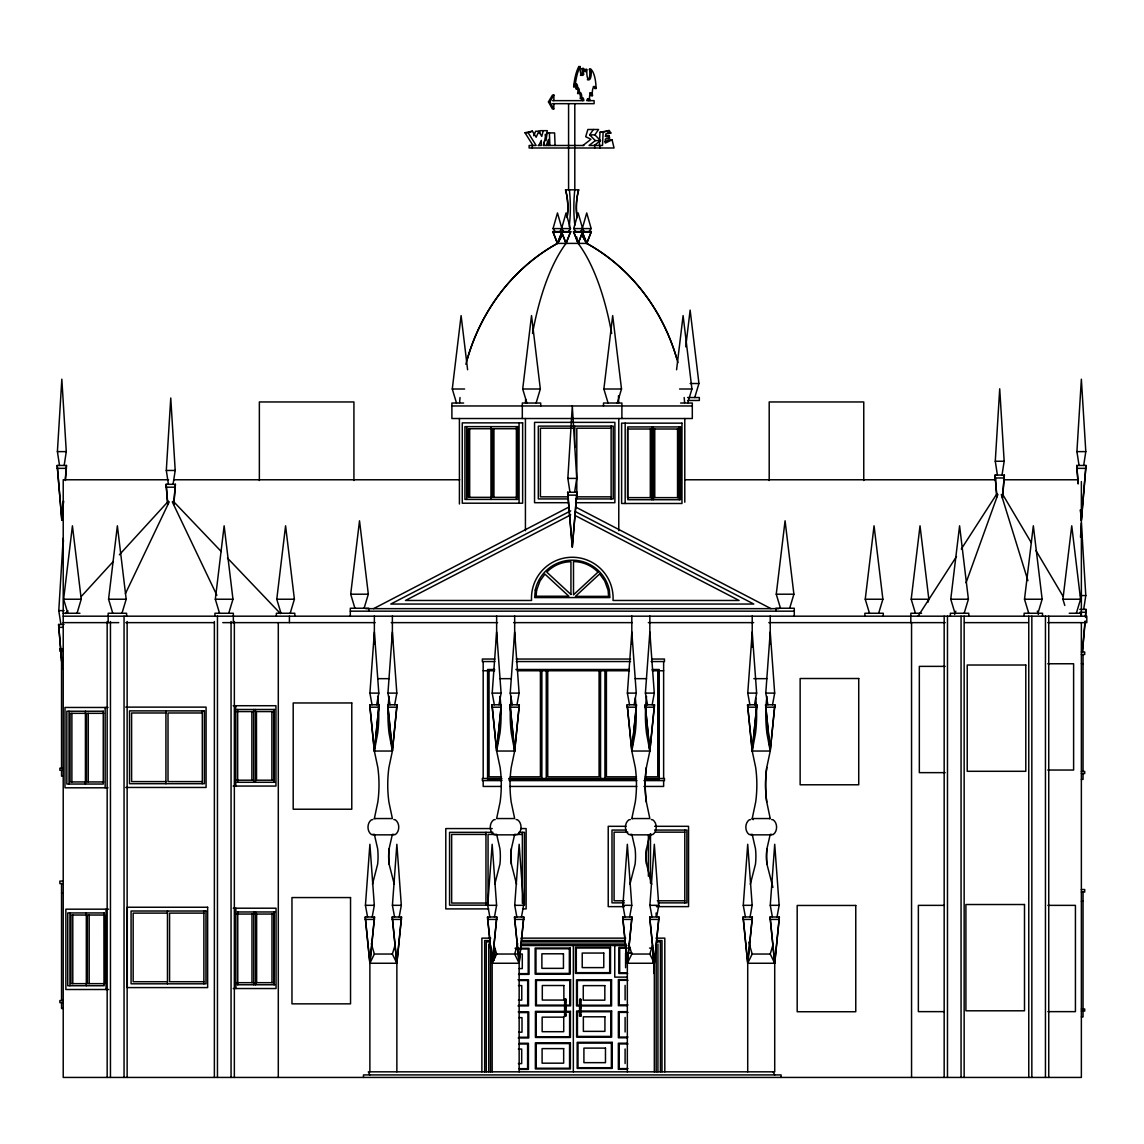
<?xml version="1.0" encoding="UTF-8"?>
<svg xmlns="http://www.w3.org/2000/svg" width="1144" height="1144" viewBox="0 0 1144 1144"><rect width="100%" height="100%" fill="white"/><g stroke="black" fill="none" stroke-linecap="round" stroke-linejoin="round"><path stroke-width="1.5" d="M553.882 100.643L553.882 95.052L552.495 95.052L548.434 101.845L552.38 108.966L553.767 108.966L553.882 103.675M599.384 145.474L599.971 132.275L609.194 130.502L610.867 133.019L606.091 133.576L605.333 136.479L609.094 135.55L609.566 138.124L605.333 139.168L605.333 143.057L612.097 139.854L614.042 147.991L529.129 147.991L529.129 145.474L536.15 145.474L528.142 132.733L524.982 132.733L532.99 145.474M609.194 130.502L603.131 132.275L602.53 145.474L589.06 145.474L595.295 140.598L600.486 140.598L594.866 134.863L589.675 134.863L593.364 129.486M59.517 465.465L57.4 451.623L61.833 379.179L66.281 451.623L64.164 465.465M60.904 624.467L58.787 610.624L63.22 538.181L63.435 541.713M168.44 484.298L166.309 470.456L170.756 398.012L175.204 470.456L173.073 484.298M569.969 492.249L567.853 478.406L572.3 405.963L576.733 478.406L574.617 492.249M997.396 475.089L995.28 461.246L999.713 388.803L1004.16 461.246L1002.03 475.089M1079.049 465.465L1076.919 451.623L1081.366 379.179L1085.799 451.623L1083.683 465.465M1080.494 537.251L1081.366 523.108L1085.799 595.552L1083.683 609.394M372.043 704.761L369.912 693.107L374.36 632.046L378.807 693.107L376.676 704.761M367.553 916.987L365.437 905.319L369.884 844.272L374.317 905.319L372.2 916.987M390.061 704.761L387.945 693.107L392.378 632.046L396.825 693.107L394.709 704.761M394.551 916.987L392.421 905.319L396.868 844.272L401.315 905.319L399.184 916.987M494.322 704.761L492.206 693.107L496.639 632.046L501.086 693.107L498.97 704.761M489.832 916.987L487.716 905.319L492.163 844.272L496.596 905.319L494.48 916.987M512.34 704.761L510.224 693.107L514.671 632.046L519.104 693.107L516.988 704.761M516.831 916.987L514.714 905.319L519.147 844.272L523.594 905.319L521.478 916.987M629.5 704.761L627.384 693.107L631.817 632.046L636.264 693.107L634.133 704.761M625.01 916.987L622.894 905.319L627.341 844.272L631.774 905.319L629.658 916.987M647.518 704.761L645.402 693.107L649.849 632.046L654.282 693.107L652.166 704.761M652.008 916.987L649.892 905.319L654.325 844.272L658.772 905.319L656.642 916.987M749.878 704.761L747.761 693.107L752.209 632.046L756.642 693.107L754.525 704.761M745.402 916.987L743.271 905.319L747.718 844.272L752.166 905.319L750.035 916.987M767.91 704.761L765.779 693.107L770.227 632.046L774.674 693.107L772.543 704.761M772.386 916.987L770.269 905.319L774.717 844.272L779.15 905.319L777.033 916.987M565.98 1015.615L564.564 1016.072L564.664 999.47M580.938 1015.815L579.522 1016.272L579.622 999.684M63.492 500.886L61.833 520.377L57.2 465.465L66.481 465.465L65.394 480.494M65.279 479.636L66.481 465.465M173.745 503.775L175.389 484.298L166.123 484.298L167.667 504.518M576.933 492.249L572.3 547.147L567.653 492.249L576.933 492.249L572.3 547.147L567.653 492.249M1002.416 498.112L1004.361 475.089L995.08 475.089L996.781 497.054M1078.12 483.955L1076.718 465.465L1085.999 465.465L1081.366 520.377L1080.436 509.967M1082.41 651.908L1084.955 621.793M1085.399 616.487L1085.999 609.394L1079.822 609.394M63.535 501.301L61.833 520.377L57.2 465.465M173.845 504.518L175.389 484.298M1002.659 497.054L1004.361 475.089M1085.999 465.465L1081.366 520.377L1080.465 509.738M1082.438 652.166L1085.227 620.963M1085.542 617.488L1085.999 609.394M377.663 696.396A108.394 76.648 -90 0 1 377.663 733.318L374.36 751.036L379.007 704.761L369.726 704.761L374.36 751.036L377.82 767.481A90.848 64.236 90 0 1 377.82 802.101L374.36 818.546L392.378 818.546L388.917 802.101A90.848 64.236 90 0 1 388.917 767.495L392.378 751.036L397.025 704.761L387.744 704.761L392.378 751.036L374.36 751.036L369.726 704.761M396.868 1071.828L396.868 963.262L392.235 916.987L401.515 916.987L396.868 963.262L369.884 963.262L374.517 916.987L365.236 916.987L369.884 963.262L369.884 1071.828M389.074 696.396A108.394 76.648 90 0 0 389.074 733.318L392.378 751.036L397.025 704.761M395.066 945.187L392.378 954.039L396.868 963.262L401.515 916.987M499.957 696.396A108.394 76.648 -90 0 1 499.957 733.318L496.639 751.036L501.286 704.761L492.006 704.761L496.639 751.036L500.114 767.481A90.848 64.236 90 0 1 500.1 802.101L496.639 818.546L514.671 818.546L511.196 802.101A90.848 64.236 90 0 1 511.211 767.495L514.671 751.036L519.304 704.761L510.024 704.761L514.671 751.036L496.639 751.036L492.006 704.761M519.147 1071.828L519.147 963.262L514.514 916.987L523.795 916.987L519.147 963.262L492.163 963.262L496.796 916.987L487.516 916.987L492.163 963.262L492.163 1071.828M511.354 696.396A108.394 76.648 90 0 0 511.354 733.318L514.671 751.036L519.304 704.761M517.746 943.671L514.671 954.039L519.147 963.262L523.795 916.987M635.306 697.911A108.394 76.648 -90 0 1 635.134 733.318L631.817 751.036L636.464 704.761L627.184 704.761L631.817 751.036L635.292 767.481A90.848 64.236 90 0 1 635.277 802.101L631.817 818.546L649.849 818.546L646.374 802.101A90.848 64.236 -90 0 1 646.374 767.495L649.849 751.036L654.482 704.761L645.202 704.761L649.849 751.036L631.817 751.036L627.184 704.761M654.325 1071.828L654.325 963.262L649.692 916.987L658.973 916.987L654.325 963.262L627.341 963.262L631.974 916.987L622.693 916.987L627.341 963.262L627.341 1071.828M646.532 696.396A108.394 76.648 90 0 0 646.532 733.318L649.849 751.036L654.482 704.761M652.538 945.187L649.849 954.039L654.325 963.262L658.973 916.987M755.683 697.911A108.394 76.648 -90 0 1 755.512 733.318L752.209 751.036L756.842 704.761L747.561 704.761L752.209 751.036L755.669 767.481A90.848 64.236 90 0 1 755.669 802.101L752.209 818.546L770.227 818.546L766.766 802.101A90.848 64.236 -90 0 1 766.766 767.495L770.227 751.036L774.86 704.761L765.593 704.761L770.227 751.036L752.209 751.036L747.561 704.761M369.884 1074.917L368.311 1071.828L774.717 1071.828L774.717 963.262L770.069 916.987L779.35 916.987L774.717 963.262L747.718 963.262L752.352 916.987L743.085 916.987L747.718 963.262L747.718 1071.828M765.922 708.665A108.394 76.648 90 0 0 766.923 733.318L770.227 751.036L774.86 704.761M773.315 943.671L770.227 954.039L774.717 963.262L779.35 916.987M374.36 751.036L379.007 704.761M371.285 943.671L374.36 954.039L369.884 963.262L374.517 916.987M496.639 751.036L501.286 704.761M493.564 943.671L496.639 954.039L492.163 963.262L496.796 916.987M631.817 751.036L636.464 704.761M628.742 943.671L631.817 954.039L627.341 963.262L631.974 916.987M752.209 751.036L756.842 704.761M748.734 942.141L752.209 954.039L747.718 963.262L752.352 916.987M753.21 819.705L752.209 818.546M67.825 613.255L63.621 599.227L72.429 525.811L81.238 599.227L77.034 613.255M112.77 613.255L108.566 599.227L117.374 525.811L126.183 599.227L121.979 613.255M219.534 613.255L215.329 599.227L224.138 525.811L232.961 599.227L228.743 613.255M280.981 613.255L276.776 599.227L285.585 525.811L294.394 599.227L290.19 613.255M354.912 608.236L350.693 594.208L359.516 520.792L368.325 594.208L364.107 608.236M456.499 403.031L452.28 389.003L461.103 315.587L467.61 369.769M526.912 403.031L522.694 389.003L531.517 315.587L540.326 389.003L536.121 403.031M608.079 403.031L603.875 389.003L612.683 315.587L621.507 389.003L617.288 403.031M676.59 369.769L683.097 315.587L691.92 389.003L687.701 403.031M685.728 346.804L690.132 310.095L698.941 383.512L694.737 397.54M780.48 608.236L776.261 594.208L785.07 520.792L793.893 594.208L789.675 608.236M869.469 613.255L865.25 599.227L874.059 525.811L882.882 599.227L878.663 613.255M915.414 613.255L911.21 599.227L920.019 525.811L928.842 599.227L927.898 602.345M954.983 613.255L950.764 599.227L959.587 525.811L968.396 599.227L964.178 613.255M1028.728 613.255L1024.509 599.227L1033.332 525.811L1042.141 599.227L1037.937 613.255M1064.792 605.462L1062.919 599.227L1071.742 525.811L1080.551 599.227L1076.347 613.255M394.28 884.341L389.103 864.135A50.05 35.392 -90 0 1 389.103 848.748L392.378 834.334L395.338 834.577C399.899 831.359 399.899 823.051 395.338 819.833L393.851 819.562M516.573 884.341L511.382 864.135A50.05 35.392 -90 0 1 511.382 848.748L514.671 834.334L517.617 834.577C522.179 831.359 522.179 823.051 517.617 819.833L516.13 819.562M651.737 884.341L646.56 864.135A50.05 35.392 -90 0 1 646.56 848.748L649.849 834.334L652.795 834.577C657.357 831.359 657.357 823.051 652.795 819.833L651.308 819.562M772.915 887.386L766.938 864.135A50.05 35.392 -90 0 1 766.938 848.748L770.227 834.334L773.172 834.577C777.734 831.359 777.734 823.051 773.172 819.833L771.685 819.562M565.98 1016.072L565.88 999.47L565.679 998.784L565.88 1000.342L564.664 1000.342L564.864 998.784M580.938 1016.272L580.837 999.684M547.175 132.918L545.96 140.798L545.159 134.477M585.299 69.412L586.686 69.412L586.143 72.129A3.389 1.13 90 0 0 584.398 70.985L583.569 68.497L582.182 68.497L582.182 74.374A6.75 2.259 -90 0 1 580.423 75.204M539.353 133.548L540.111 130.673L547.347 130.673L543.271 145.474L583.869 145.474M543.271 130.673L541.741 136.408L538.853 131.231L535.692 131.231L533.676 135.736M579.822 999.856L580.837 1000.557L580.637 998.984L579.822 998.984L580.637 999.856M555.155 231.56L553.038 228.585L557.471 212.956L561.918 228.585L559.802 231.56M575.832 231.56L573.716 228.585L578.163 212.956L582.596 228.585L580.48 231.56M372.458 884.341L377.649 864.135A50.05 35.392 -90 0 0 377.649 848.748L374.36 834.334L371.414 834.577C366.852 831.359 366.852 823.051 371.414 819.833L372.901 819.562M494.737 884.341L499.928 864.135A50.05 35.392 -90 0 0 499.928 848.748L496.639 834.334L493.693 834.577C489.132 831.359 489.132 823.051 493.693 819.833L495.18 819.562M629.915 884.341L635.106 864.135A50.05 35.392 -90 0 0 635.106 848.748L631.817 834.334L628.871 834.577C624.309 831.359 624.309 823.051 628.871 819.833L630.358 819.562M750.307 884.341L755.483 864.135A50.05 35.392 -90 0 0 755.483 848.748L752.209 834.334L749.249 834.577C744.687 831.359 744.687 823.051 749.249 819.833L750.736 819.562M954.596 614.514L955.812 611.182M966.036 582.825L997.911 494.408M546.26 145.474L548.462 139.439L548.462 145.474M465.865 364.292A195.052 180.209 90 0 1 557.471 243.4L552.838 231.56L570.684 231.56L566.037 243.4A195.052 74.646 -90 0 0 532.518 333.49M677.906 362.662A195.052 180.209 90 0 0 586.729 243.4L591.362 231.56L573.516 231.56L578.163 243.4A195.052 74.646 90 0 1 611.683 333.49M570.684 231.56L566.037 243.4L561.404 231.56L566.037 243.4A63.206 24.196 -90 0 0 566.695 240.798M677.005 359.416A195.052 180.209 -90 0 0 586.729 243.4L591.362 231.56M538.853 131.231L536.15 137.237L532.389 131.16L524.982 132.733M125.425 593.636L169.226 501.83M538.853 145.474L541.298 140.369L541.298 145.474L538.138 145.474M548.434 101.845L549.821 101.845L553.882 95.052M918.074 616.187L956.484 556.527M961.289 549.063L996.839 493.879M594.866 134.863L598.555 129.486L587.859 129.486L585.699 136.708L590.933 139.282L582.982 145.474M568.368 231.56L570.484 228.585L566.037 212.956L561.604 228.585L563.72 231.56M589.046 231.56L591.162 228.585L586.729 212.956L582.282 228.585L584.398 231.56M769.354 818.589L770.227 818.546M65.608 613.57L68.011 610.967M81.153 596.596L113.413 561.318M119.376 554.783L168.368 501.229M374.36 818.546L375.232 818.589M631.817 818.546L632.703 818.589M594.251 145.474L600.486 140.598M569.14 506.935L373.602 608.651M570.713 510.839L390.79 604.046L753.796 604.046L575.446 511.654M570.727 514.871L405.491 600.471L531.56 600.471A40.798 40.798 0 0 1 572.3 557.257A40.798 40.798 0 0 1 613.027 600.471L739.096 600.471L575.446 515.687M604.876 141.785L608.937 139.854L612.097 139.854M528.142 132.733L532.389 131.16M573.673 86.744A3.99 1.33 -90 0 1 575.332 84.013A3.99 1.33 -90 0 1 576.233 88.96A3.06 1.015 -90 0 1 577.677 89.16A3.06 1.015 -90 0 1 577.606 93.479L578.993 93.479A3.06 1.015 -90 0 0 579.064 89.16A3.06 1.015 -90 0 0 577.62 88.96A3.99 1.33 90 0 0 576.719 84.013A3.99 1.33 90 0 0 575.06 86.744L573.673 86.744A34.878 11.64 90 0 1 578.835 66.566L580.222 66.566A6.75 2.259 90 0 0 580.98 73.988A6.75 2.259 90 0 0 583.569 74.374L583.569 68.497M587.344 79.737A6.578 2.188 -90 0 0 589.56 76.562A6.578 2.188 -90 0 0 589.403 69.226L590.79 69.226A20.849 6.964 -90 0 1 596.067 88.488L594.68 88.488A6.578 2.188 -90 0 0 593.336 86.501M582.182 74.374L583.569 74.374M576.233 88.96L577.62 88.96M589.66 92.879A4.605 1.53 -90 0 1 591.076 95.653L592.463 95.653A6.578 2.188 -90 0 1 593.264 87.559A6.578 2.188 -90 0 1 596.067 88.488M577.606 93.479A5.248 1.759 90 0 1 579.579 93.165A5.248 1.759 90 0 1 580.408 98.556L581.796 98.556A3.861 1.287 -90 0 1 583.855 100.643L552.495 100.643M552.495 103.675L594.108 103.675L594.108 100.643L586.715 100.643A6.621 2.216 -90 0 1 589.932 100.643A4.605 1.53 -90 0 1 590.204 93.636A4.605 1.53 -90 0 1 592.463 95.653M599.971 132.275L603.131 132.275M546.689 132.89L554.597 132.918L555.069 145.474M607.707 133.019L610.867 133.019M605.948 135.55L609.094 135.55M606.406 138.124L609.566 138.124M567.081 217.603A63.206 58.401 90 0 0 565.536 189.832L578.664 189.832A63.206 58.401 -90 0 0 577.119 217.603M553.038 228.585L570.484 228.585M573.716 228.585L591.162 228.585M552.838 232.189L570.684 232.189M573.516 232.189L591.362 232.189M586.729 243.4A63.206 58.401 90 0 1 582.353 235.349A63.206 58.401 -90 0 0 586.729 243.4L582.082 231.56L586.729 243.4L557.471 243.4A195.052 180.209 -90 0 0 467.195 359.416M690.132 383.512L698.941 383.512M452.28 389.003L464.621 389.003M522.694 389.003L540.326 389.003M603.875 389.003L621.507 389.003M679.579 389.003L691.92 389.003M687.615 397.54L699.341 397.54L699.341 400.471L687.615 400.471M463.606 403.031L451.894 403.031L451.894 418.518L692.306 418.518L692.306 403.031L680.594 403.031M451.894 405.963L692.306 405.963M574.717 428.213L540.411 428.213L540.411 496.839L567.853 496.839M611.125 428.213L576.805 428.213L576.805 496.839L611.125 496.839M492.192 428.728L468.196 428.728L468.196 497.34L492.192 497.34M651.794 429.014L627.541 429.014L627.541 497.64L651.794 497.64M653.281 429.014L679.021 429.014L679.021 497.64L653.281 497.64M57.4 451.623L66.281 451.623M1076.919 451.623L1085.799 451.623M995.28 461.246L1004.16 461.246M57.2 468.354L66.481 468.354M1076.718 468.354L1085.999 468.354M166.309 470.456L175.204 470.456M995.08 477.977L1004.361 477.977M567.853 478.406L576.733 478.406M168.611 479.779L63.22 479.779L63.22 1077.434L1081.366 1077.434L1081.366 622.636M173.974 479.779L459.759 479.779M684.827 479.779L995.623 479.779M1004.561 479.779L1077.791 479.779M166.123 487.187L175.389 487.187M567.653 495.137L576.933 495.137M568.496 498.927L538.309 498.927L538.309 426.126L613.213 426.126L613.213 498.927L575.604 498.927M568.468 502.702L534.548 502.702L534.548 422.365L614.886 422.365L614.886 502.702L575.604 502.702M350.693 594.208L368.325 594.208M776.261 594.208L793.893 594.208M1080.479 595.552L1085.799 595.552M63.621 599.227L81.238 599.227M108.566 599.227L126.183 599.227M215.329 599.227L232.961 599.227M276.776 599.227L294.394 599.227M865.25 599.227L882.882 599.227M911.21 599.227L928.842 599.227M950.764 599.227L968.396 599.227M1024.509 599.227L1042.141 599.227M1062.919 599.227L1080.551 599.227M365.737 608.651L778.849 608.651M58.787 610.624L64.107 610.624M350.307 611.168L794.279 611.168M1079.822 612.283L1085.999 612.283M63.22 613.255L79.966 613.255M921.563 613.255L910.824 613.255L910.824 622.636M1069.225 613.255L1080.951 613.255L1080.951 616.187M63.22 616.187L1086.8 616.187L1086.8 622.636L1047.747 622.636M63.22 622.636L118.747 622.636M125.797 622.636L213.957 622.636M222.765 622.636L375.118 622.636M391.191 622.636L497.568 622.636M513.627 622.636L632.26 622.636M648.333 622.636L753.681 622.636M768.797 622.636L945.216 622.636M964.549 622.636L1028.356 622.636M62.291 668.968L58.587 624.467L63.992 624.467M58.587 627.355L63.22 627.355M63.22 648.734L59.874 648.734L59.874 651.236L63.22 651.236M1081.366 651.98L1084.712 651.98L1084.712 654.497L1081.366 654.497M494.851 659.044L482.353 659.044L482.353 661.547L494.851 661.547M516.273 659.044L630.544 659.044M651.966 659.044L664.464 659.044L664.464 661.547L651.122 661.547M61.547 660.446L63.22 660.446M516.273 661.547L630.544 661.547M1047.761 663.763L1073.615 663.763L1073.615 770.041L1047.761 770.041M1081.366 663.706L1083.039 663.706M945.173 666.366L919.333 666.366L919.333 772.643L945.173 772.643M494.666 669.497L487.587 669.497L487.587 779.121L501.744 779.121M515.901 669.497L629.157 669.497M652.151 669.497L659.23 669.497L659.23 779.121L645.073 779.121M483.183 670.756L494.594 670.756M517.36 670.756L629.457 670.756M652.237 670.756L663.634 670.756M377.634 678.664L389.103 678.664M499.914 678.664L511.397 678.664M635.092 678.664L646.56 678.664M753.839 678.664L766.952 678.664M369.912 693.107L378.807 693.107M387.945 693.107L396.825 693.107M492.206 693.107L501.086 693.107M510.224 693.107L519.104 693.107M627.384 693.107L636.264 693.107M645.402 693.107L654.282 693.107M747.761 693.107L756.642 693.107M765.779 693.107L774.674 693.107M233.176 705.719L275.947 705.719L275.947 786.057L233.176 786.057M125.754 707.121L206.077 707.121L206.077 787.458L125.754 787.458M369.726 707.192L379.007 707.192M387.744 707.192L397.025 707.192M492.006 707.192L501.286 707.192M510.024 707.192L519.304 707.192M627.184 707.192L636.464 707.192M645.202 707.192L654.482 707.192M747.561 707.192L756.842 707.192M765.593 707.192L774.86 707.192M108.036 707.464L64.979 707.464L64.979 787.801L108.036 787.801M237.137 709.48L274.746 709.48M236.536 711.582L253.696 711.582M165.923 712.984L131.603 712.984L131.603 781.595L165.923 781.595M202.316 712.984L168.011 712.984L168.011 781.595L202.316 781.595M85.614 713.327L70.07 713.327L70.07 781.938L85.614 781.938M103.718 713.327L86.472 713.327L86.472 781.938L103.718 781.938M63.22 768.196L59.874 768.196L59.874 770.284L63.22 770.284M1081.366 771.442L1084.712 771.442L1084.712 773.53L1081.366 773.53M63.22 776.132L61.547 776.132L61.547 770.284M501.444 776.819L489.046 776.819L489.046 670.756M510.296 776.819L540.411 776.819L540.411 670.756M636.522 776.819L606.406 776.819L606.406 670.756M645.373 776.819L657.771 776.819L657.771 670.756M501.744 778.492L482.353 778.492L482.353 780.594L501.987 780.594M508.823 778.492L636.464 778.492M645.073 778.492L664.464 778.492L664.464 780.594L643.972 780.594M508.823 779.121L636.236 779.121M1081.366 779.393L1083.039 779.393L1083.039 773.53M236.536 780.194L253.696 780.194M509.137 780.594L636.836 780.594M237.137 782.296L274.746 782.296M501.058 786.443L483.183 786.443L483.183 780.594M509.981 786.443L636.836 786.443M643.972 786.443L663.634 786.443L663.634 780.594M626.083 826.311L608.222 826.311L608.222 906.634L624.295 906.634M654.64 826.311L688.559 826.311L688.559 906.634L656.427 906.634M492.206 828.571L445.788 828.571L445.788 908.908L488.645 908.908M520.777 828.571L526.126 828.571L526.126 908.908L522.565 908.908M626.197 830.072L611.997 830.072L611.997 902.873L624.424 902.873M654.611 830.072L686.886 830.072L686.886 902.873L658.158 902.873M492.964 832.331L449.563 832.331L449.563 905.147L488.631 905.147M518.818 832.331L524.452 832.331L524.452 905.147M627.813 832.16L614.085 832.16L614.085 900.786L624.381 900.786M655.641 832.16L684.798 832.16M485.957 834.434L451.651 834.434L451.651 903.045L485.957 903.045M494.923 834.434L488.059 834.434L488.059 903.045M517.217 834.434L522.365 834.434M372.901 834.848L393.851 834.848M495.18 834.848L516.13 834.848M630.358 834.848L651.308 834.848M750.736 834.848L771.685 834.848M63.22 881.08L59.874 881.08L59.874 883.597L63.22 883.597M1081.366 889.531L1084.712 889.531L1084.712 892.048L1081.366 892.048M61.547 892.806L63.22 892.806M657.357 900.786L684.798 900.786M1081.366 901.257L1083.039 901.257M365.437 905.319L374.317 905.319M392.421 905.319L401.315 905.319M487.716 905.319L496.596 905.319M514.714 905.319L523.594 905.319M622.894 905.319L631.774 905.319M649.892 905.319L658.772 905.319M743.271 905.319L752.166 905.319M770.269 905.319L779.15 905.319M944.2 905.362L918.36 905.362L918.36 1011.639L944.2 1011.639M1047.861 905.362L1075.431 905.362L1075.431 1011.639L1047.861 1011.639M233.276 908.207L276.047 908.207L276.047 988.53L233.276 988.53M108.637 909.18L65.866 909.18L65.866 989.503L108.637 989.503M237.237 911.968L274.846 911.968M167.467 913.112L133.162 913.112L133.162 981.724L167.467 981.724M203.875 913.112L169.569 913.112L169.569 981.724L203.875 981.724M236.536 914.056L253.782 914.056M254.826 914.056L273.802 914.056L273.802 982.682L254.826 982.682M86.501 915.028L70.971 915.028L70.971 983.654L86.501 983.654M365.236 919.418L374.517 919.418M392.235 919.418L401.515 919.418M487.516 919.418L496.796 919.418M514.514 919.418L523.795 919.418M622.693 919.418L631.974 919.418M649.692 919.418L658.973 919.418M743.085 919.418L752.352 919.418M770.069 919.418L779.35 919.418M490.762 938.137L481.881 938.137L481.881 1071.828M520.949 938.137L625.739 938.137M655.927 938.137L664.807 938.137L664.807 1071.828M490.004 940.54L484.684 940.54L484.684 1071.828M521.921 940.54L624.767 940.54M656.685 940.54L662.004 940.54L662.004 1071.828M489.846 941.912L486.286 941.912L486.286 1071.828M521.821 941.912L624.867 941.912M656.842 941.912L660.403 941.912L660.403 1071.828M520.806 944.029L625.882 944.029M520.477 945.545L626.841 945.545M625.868 947.375L618.861 947.375L618.861 973.487L627.627 973.487M630.23 948.09L619.691 948.09L619.691 972.772L626.726 972.772M649.549 948.09L653.067 948.09L653.067 962.19M515.014 948.262L529.029 948.262L529.029 974.359L518.518 974.359M515.901 948.962L528.199 948.962L528.199 973.644L519.419 973.644M627.255 953.152L632.232 953.152M374.36 954.039L392.378 954.039M496.639 954.039L522.293 954.024L522.293 968.582L518.976 968.582M631.817 954.039L649.849 954.039M752.209 954.039L770.227 954.039M626.841 977.119L614.757 977.119L614.757 945.545M627.141 979.593L618.375 979.593L618.375 1005.69L627.141 1005.69M517.989 979.793L528.499 979.793L528.499 1005.891L517.989 1005.891M627.984 980.308L619.204 980.308L619.204 1004.975L627.984 1004.975M518.89 980.508L527.67 980.508L527.67 1005.19L518.89 1005.19M236.536 982.682L253.782 982.682M237.237 984.769L274.846 984.769M518.447 985.57L521.764 985.57L521.764 1000.128L518.447 1000.128M564.864 999.641L565.679 999.641M63.22 1000.542L59.874 1000.542L59.874 1002.63L63.22 1002.63M564.864 1001.543L565.679 1001.543M579.822 1001.758L580.637 1001.758M564.764 1002.816L565.779 1002.816M579.722 1003.031L580.737 1003.031M564.779 1007.263L565.765 1007.263M579.736 1007.478L580.723 1007.478M564.779 1008.136L565.765 1008.136M579.736 1008.336L580.723 1008.336M63.22 1008.493L61.547 1008.493L61.547 1002.63M1081.366 1008.994L1084.712 1008.994L1084.712 1011.081L1081.366 1011.081M564.764 1010.038L565.779 1010.038M579.736 1010.252L580.737 1010.252M627.126 1011.668L618.375 1011.668L618.375 1037.78L627.126 1037.78M518.232 1011.868L528.742 1011.868L528.742 1037.966L518.232 1037.966M564.793 1011.854L565.737 1011.854M579.765 1012.054L580.709 1012.054M627.984 1012.383L619.204 1012.383L619.204 1037.065L627.984 1037.065M519.133 1012.583L527.913 1012.583L527.913 1037.25L519.133 1037.25M564.793 1014.442L565.737 1014.442M579.765 1014.656L580.709 1014.656M1081.366 1016.944L1083.039 1016.944L1083.039 1011.081M518.704 1017.645L522.007 1017.645L522.007 1032.188L518.704 1032.188M627.112 1043.214L618.361 1043.214L618.361 1069.311L627.112 1069.311M519.662 1043.271L528.428 1043.271L528.428 1069.383L519.662 1069.383M627.97 1043.929L619.19 1043.929L619.19 1068.61L627.97 1068.61M518.804 1043.986L527.598 1043.986L527.598 1068.668L518.804 1068.668M518.375 1049.048L521.693 1049.048L521.693 1063.605L518.375 1063.605M575.446 506.935L770.984 608.651M589.675 134.863L595.295 140.598M173.216 501.201L221.292 551.58M227.456 558.043L280.452 613.599M1002.43 493.993L1031.402 542.871M1035.921 550.507L1063.076 596.324M549.821 101.845L553.767 108.966M773.144 1071.828L774.717 1074.917M172.286 501.83L216.859 595.252M573.516 231.56L578.163 243.4L582.797 231.56L578.163 243.4A63.206 24.196 90 0 1 577.505 240.798M552.838 231.56L557.471 243.4A63.206 58.401 90 0 0 561.847 235.349A63.206 58.401 -90 0 1 558.286 242.113M582.182 68.497L583.011 70.985M1001.286 494.48L1027.941 580.694M1037.336 611.111L1038.38 614.5M765.593 704.761L770.227 751.036M770.069 916.987L774.717 963.262M743.085 916.987L747.718 963.262M645.202 704.761L649.849 751.036M649.692 916.987L654.325 963.262M622.693 916.987L627.341 963.262M510.024 704.761L514.671 751.036M514.514 916.987L519.147 963.262M487.516 916.987L492.163 963.262M387.744 704.761L392.378 751.036M392.235 916.987L396.868 963.262M365.236 916.987L369.884 963.262M1076.718 465.465L1078.22 483.183M995.08 475.089L996.867 496.339M166.123 484.298L167.768 503.775M58.587 624.467L62.334 668.739M543.829 142.328L544.058 145.474M586.686 69.412L586.915 74.76A6.578 2.188 -90 0 0 590.004 79.165A6.578 2.188 -90 0 0 590.79 69.226M549.406 132.918L549.878 145.474M1083.039 654.497L1083.039 771.442M1083.039 892.048L1083.039 1008.994M1081.366 481.552L1081.366 616.187M1048.748 616.187L1048.748 1077.434M1045.444 616.187L1045.444 1077.434M1042.527 616.187L1042.527 613.255L1024.123 613.255L1024.123 616.187M1031.845 616.187L1031.845 1077.434M1028.771 616.187L1028.771 1077.434M968.782 616.187L968.782 613.255L950.378 613.255L950.378 616.187M964.149 616.187L964.149 1077.434M961.06 616.187L961.06 1077.434M947.475 616.187L947.475 1077.434M944.172 616.187L944.172 1077.434M911.553 622.636L911.553 1077.434M883.268 616.187L883.268 613.255L864.864 613.255L864.864 616.187M863.763 480.509L863.763 401.959L769.197 401.959L769.197 480.509M794.279 616.187L794.279 608.236L775.875 608.236L775.875 611.168M781.109 1077.434L781.109 1074.917L363.477 1074.917L363.477 1077.434M770.227 616.015L770.227 643.857M752.209 616.015L752.209 647.332M684.784 418.518L684.784 502.216M684.798 830.072L684.798 902.873M679.307 426.926L679.307 499.728M677.534 429.014L677.534 497.64M663.634 661.547L663.634 778.492M657.929 944.029L657.929 1071.828M656.17 945.545L656.17 1071.828M654.754 429.014L654.754 497.64M653.896 957.814L653.896 973.487M653.281 426.926L653.281 499.728M651.794 426.926L651.794 499.728M650.493 833.919L650.493 883.182M650.321 429.014L650.321 497.64M649.849 616.015L649.849 642.113M648.391 835.406L648.391 876.247M631.817 616.015L631.817 643.857M625.596 953.152L625.596 967.71M625.167 423.151L625.167 503.489M625.11 985.37L625.11 999.913M625.11 1017.445L625.11 1032.002M625.096 1048.991L625.096 1063.548M621.893 418.518L621.893 403.031L603.489 403.031L603.489 405.963M618.775 418.518L618.775 530.702M611.125 426.126L611.125 498.927M604.947 670.756L604.947 778.492M600.557 670.756L600.557 778.492M599.871 145.474L599.871 147.991M599.084 670.756L599.084 776.819L547.733 776.819L547.733 670.756M594.68 145.474L594.68 147.991M574.803 103.675L574.803 189.832A63.206 24.196 90 0 0 574.831 225.196M574.717 426.126L574.717 447.433M573.344 945.545L573.344 1071.828M568.582 103.675L568.582 189.832M546.26 670.756L546.26 778.492M541.87 670.756L541.87 778.492M540.726 405.963L540.726 403.031L522.308 403.031L522.308 418.518M532.289 145.474L532.289 147.991M525.425 418.518L525.425 530.702M522.365 832.331L522.365 903.36M519.076 422.865L519.076 503.203M516.416 426.626L516.416 499.427M514.671 616.015L514.671 642.113M496.639 616.015L496.639 642.113M494.823 948.962L494.823 957.785M493.993 948.262L493.993 960.431M493.936 428.728L493.936 497.34M490.976 426.626L490.976 499.427M490.519 945.545L490.519 1071.828M488.76 944.029L488.76 1071.828M485.957 832.331L485.957 905.147M483.183 661.547L483.183 778.492M469.669 428.728L469.669 497.34M466.709 426.626L466.709 499.427M459.416 418.518L459.416 503.989M392.378 616.015L392.378 642.113M374.36 616.015L374.36 643.857M368.711 611.168L368.711 608.236L350.307 608.236L350.307 616.187M353.925 480.509L353.925 401.959L259.359 401.959L259.359 480.509M294.794 616.187L294.794 613.255L276.376 613.255L276.376 616.187M289.418 616.187L289.418 622.636M278.292 622.636L278.292 1077.434M274.06 709.48L274.06 782.296M274.16 911.968L274.16 984.769M271.886 711.582L271.886 780.194M271.986 914.056L271.986 982.682M256.642 914.056L256.642 982.682M255.498 709.48L255.498 782.296M255.598 911.968L255.598 984.769M253.782 911.968L253.782 984.769M253.696 709.48L253.696 782.296M251.88 711.582L251.88 780.194M251.98 914.056L251.98 982.682M237.666 709.48L237.666 782.296M237.766 911.968L237.766 984.769M235.878 908.207L235.878 988.53M235.778 705.719L235.778 786.057M234.348 621.535L234.348 1077.434M233.347 622.636L233.347 613.255L214.929 613.255L214.929 616.187M231.059 621.535L231.059 1077.434M217.46 616.187L217.46 1077.434M214.371 621.535L214.371 1077.434M203.875 911.01L203.875 983.811M202.316 710.882L202.316 783.697M167.467 911.01L167.467 983.811M165.923 710.882L165.923 783.697M127.141 621.535L127.141 1077.434M126.584 616.187L126.584 613.255L108.165 613.255L108.165 622.636M124.052 616.187L124.052 1077.434M110.453 621.535L110.453 1077.434M107.164 621.535L107.164 1077.434M106.035 909.18L106.035 989.503M105.148 707.464L105.148 787.801M89.175 915.028L89.175 983.654M88.274 713.327L88.274 781.938M86.315 912.941L86.315 985.742M85.414 711.225L85.414 784.04M72.787 915.028L72.787 983.654M71.886 713.327L71.886 781.938M69.927 912.941L69.927 985.742M69.026 711.225L69.026 784.04M61.547 651.236L61.547 768.196M61.547 883.597L61.547 1000.542M565.536 189.832A63.206 58.401 -90 0 1 567.295 216.059M459.616 402.588A195.052 180.209 90 0 1 460.031 397.526M576.905 216.059A63.206 58.401 90 0 1 578.664 189.832M684.169 397.526A195.052 180.209 90 0 1 684.584 402.588M525.511 402.588A195.052 74.646 -90 0 1 525.625 399.213M577.191 239.468A63.206 24.196 90 0 1 576.619 236.737M569.383 189.832A63.206 24.196 -90 0 1 569.197 226.684M618.446 395.838A195.052 74.646 90 0 1 618.689 402.588M588.288 99.557A4.605 1.53 -90 0 0 588.545 100.643A6.621 2.216 -90 0 0 587.53 98.813M591.076 95.653A6.578 2.188 -90 0 1 590.933 94.194M575.06 86.744A34.878 11.64 -90 0 1 580.222 66.566M578.735 67.911A6.75 2.259 -90 0 1 578.835 66.566M578.993 93.479A5.248 1.759 -90 0 1 580.966 93.165A5.248 1.759 -90 0 1 581.796 98.556M580.408 98.556A3.861 1.287 90 0 1 580.995 97.755M581.424 97.74A3.861 1.287 90 0 1 582.468 100.643M589.403 69.226A20.849 6.964 -90 0 1 591.448 71.843M583.469 70.299A3.389 1.13 -90 0 1 584.141 70.413M389.103 864.135A50.05 35.392 90 0 1 389.103 848.748M766.766 802.101A90.848 64.236 90 0 1 766.766 767.495M766.08 705.576A108.394 76.648 90 0 1 766.923 696.396M766.938 864.135A50.05 35.392 90 0 1 766.938 848.748M646.374 802.101A90.848 64.236 90 0 1 646.374 767.495M656.127 912.984A85.514 60.46 -90 0 1 656.17 916.287M646.56 864.135A50.05 35.392 90 0 1 646.56 848.748M511.382 864.135A50.05 35.392 90 0 1 511.382 848.748M535.263 590.061L534.677 597.583L609.909 597.583L609.337 590.061A37.895 37.895 0 0 0 535.263 590.061M536.579 590.347L536.136 596.238L568.854 596.238L544.93 574.102L539.968 581.052L536.579 590.347M562.119 231.56L557.471 243.4L562.119 231.56M598.012 572.129L573.501 594.823L573.501 561.561A34.406 34.406 0 0 1 598.012 572.129M599.671 573.916L575.432 596.367L608.579 596.367L608.122 590.333L604.733 580.995L599.671 573.916M522.636 422.865L462.276 422.865L462.276 503.203L522.636 503.203L522.636 422.865M681.967 423.151L621.621 423.151L621.621 503.489L681.967 503.489L681.967 423.151M518.189 426.626L464.936 426.626L464.936 499.427L518.189 499.427L518.189 426.626M680.494 426.926L627.77 426.926L627.827 499.728L680.494 499.728L680.494 426.926M516.716 428.728L492.449 428.728L492.449 497.34L516.716 497.34L516.716 428.728M1025.796 665.021L967.223 665.021L967.223 771.299L1025.796 771.299L1025.796 665.021M858.729 678.506L800.142 678.506L800.142 784.784L858.729 784.784L858.729 678.506M351.78 702.959L293.193 702.959L293.193 809.223L351.78 809.223L351.78 702.959M204.404 710.882L129.515 710.882L129.515 783.697L204.404 783.697L204.404 710.882M103.26 711.225L66.852 711.225L66.852 784.04L103.26 784.04L103.26 711.225M273.702 711.582L256.456 711.582L256.542 780.194L273.702 780.194L273.702 711.582M350.536 897.568L291.963 897.568L291.963 1003.846L350.536 1003.846L350.536 897.568M1024.495 904.518L965.908 904.518L965.908 1010.795L1024.495 1010.795L1024.495 904.518M855.769 905.462L797.182 905.462L797.182 1011.739L855.769 1011.739L855.769 905.462M207.636 907.249L127.299 907.249L127.299 987.587L207.636 987.587L207.636 907.249M205.963 911.01L131.074 911.01L131.074 983.811L205.963 983.811L205.963 911.01M104.147 912.941L67.753 912.941L67.753 985.742L104.147 985.742L104.147 912.941M104.605 915.028L87.359 915.028L87.359 983.654L104.605 983.654L104.519 915.028M610.51 947.275L575.475 947.275L575.475 973.387L610.51 973.387L610.51 947.275M570.184 948.033L535.149 948.033L535.149 974.13L570.184 974.13L570.184 948.033M609.681 947.99L576.304 947.99L576.304 972.672L609.681 972.672L609.681 947.99M569.354 948.748L535.978 948.748L535.978 973.415L569.354 973.415L569.354 948.748M603.775 953.052L582.21 953.052L582.21 967.609L603.775 967.609L603.775 953.052M563.449 953.796L541.884 953.796L541.884 968.353L563.449 968.353L563.449 953.796M570.599 979.736L535.564 979.736L535.564 1005.848L570.599 1005.848L570.599 979.736M611.568 979.85L576.533 979.85L576.533 1005.948L611.568 1005.948L611.568 979.85M569.769 980.451L536.393 980.451L536.393 1005.133L569.769 1005.133L569.769 980.451M610.739 980.565L577.362 980.565L577.362 1005.233L610.739 1005.233L610.739 980.565M563.863 985.513L542.299 985.513L542.299 1000.071L563.863 1000.071L563.863 985.513M604.833 985.627L583.268 985.627L583.268 1000.171L604.833 1000.171L604.833 985.627M611.654 1011.024L576.619 1011.024L576.619 1037.136L611.654 1037.136L611.654 1011.024M570.441 1011.367L535.421 1011.367L535.421 1037.465L570.441 1037.465L570.441 1011.367M610.824 1011.739L577.448 1011.739L577.448 1036.421L610.824 1036.421L610.824 1011.739M569.612 1012.082L536.25 1012.082L536.25 1036.764L569.612 1036.764L569.612 1012.082M604.919 1016.801L583.354 1016.801L583.354 1031.359L604.919 1031.359L604.919 1016.801M563.72 1017.145L542.156 1017.145L542.156 1031.702L563.72 1031.702L563.72 1017.145M612.212 1042.327L577.177 1042.327L577.177 1068.424L612.212 1068.424L612.212 1042.327M570.398 1042.842L535.363 1042.842L535.363 1068.939L570.398 1068.939L570.398 1042.842M611.382 1043.042L578.006 1043.042L578.006 1067.724L611.382 1067.724L611.382 1043.042M569.569 1043.557L536.193 1043.557L536.193 1068.239L569.569 1068.239L569.569 1043.557M605.476 1048.104L583.912 1048.104L583.912 1062.662L605.476 1062.662L605.476 1048.104M563.663 1048.619L542.099 1048.619L542.099 1063.176L563.663 1063.176L563.663 1048.619M570.942 594.48L546.789 572.143A33.991 33.991 0 0 1 570.942 561.733L570.942 594.48"/></g></svg>
